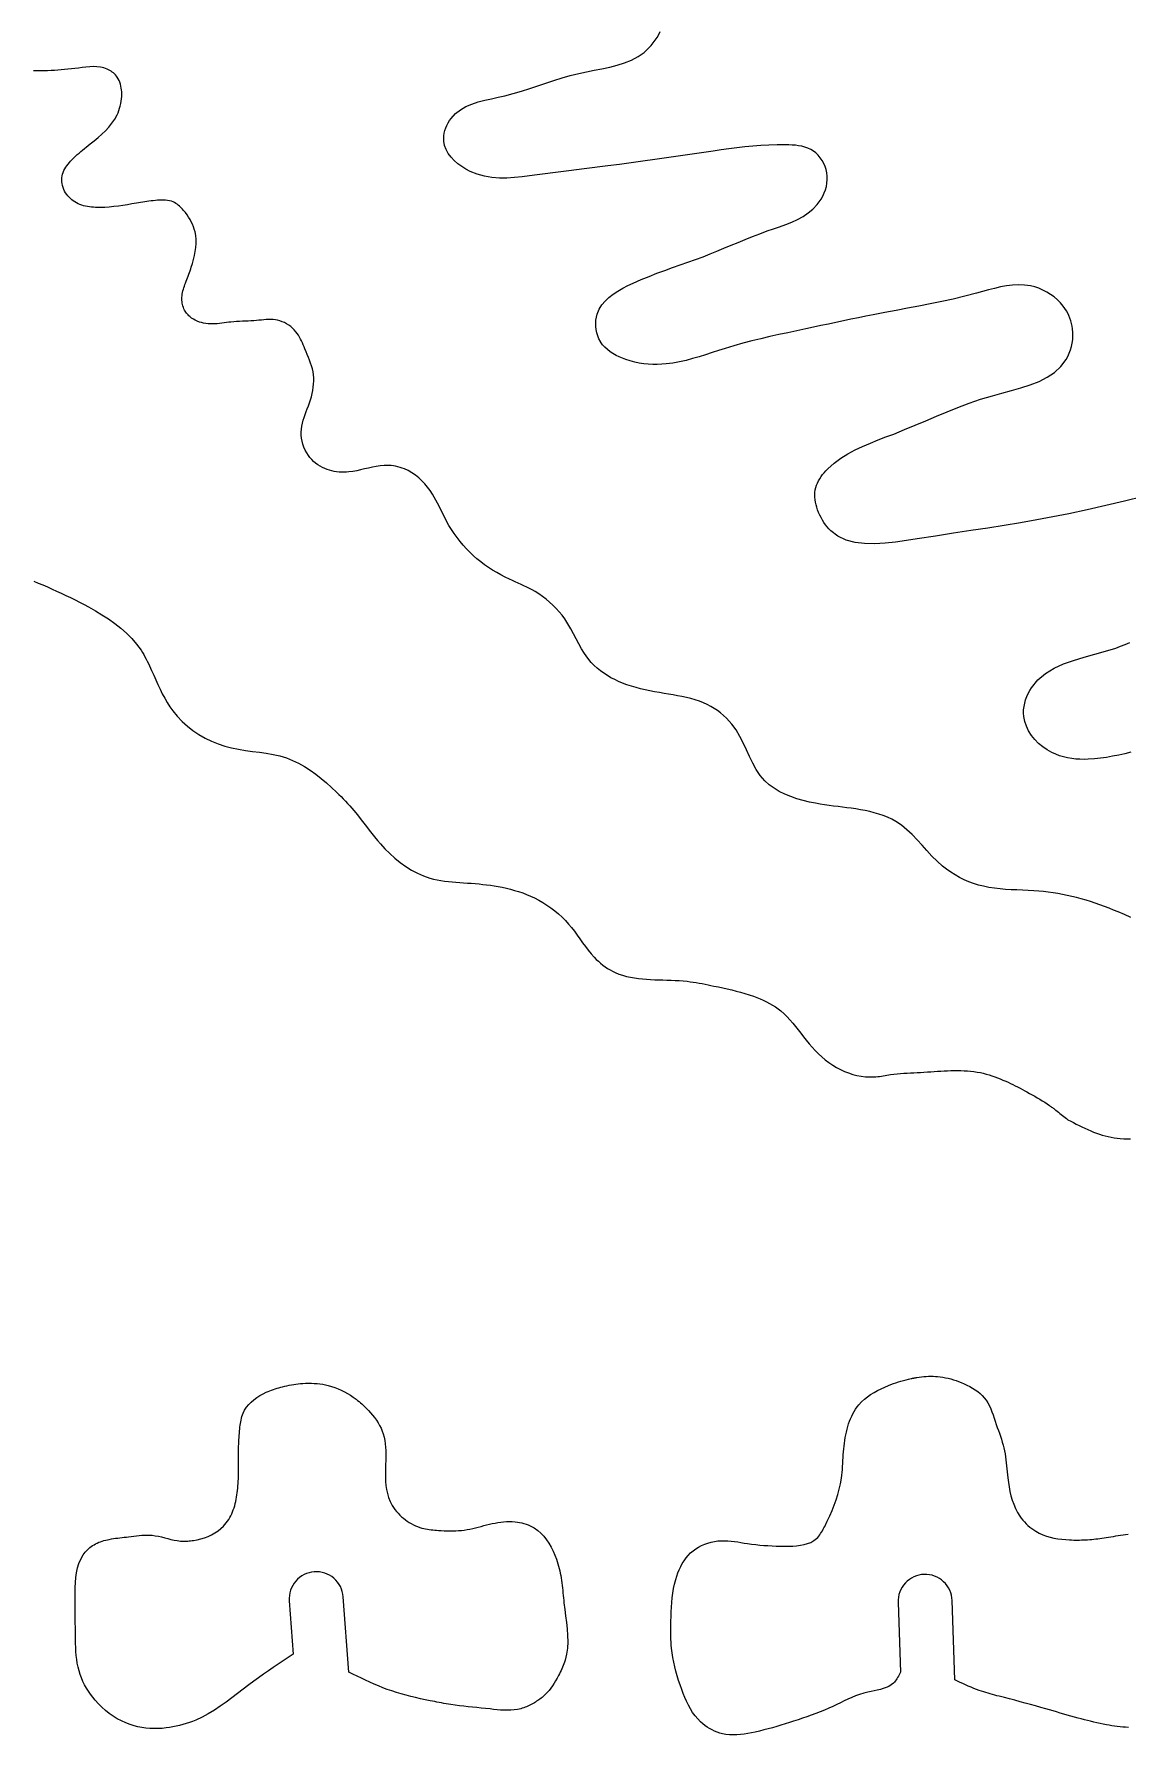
# Model space of a CAD drawing. Extents: x 0 to 470, y 0 to 279.
# Drawn here: x 348.6 to 409.3, y 1.6 to 95.9 of the extents above; entities that cross this region are included whole.
import ezdxf

# ---------------------------------------------------------------- set-up
doc = ezdxf.new("R2010")
doc.units = 0
doc.layers.add('CK_LEVEL_1', color=1, linetype='CONTINUOUS')

msp = doc.modelspace()

# ---------------------------------------------------------------- linework, layer by layer
at = {"layer": 'CK_LEVEL_1'}
for points in [[(410.115, 70.25), (409.068, 69.991), (408.03, 69.742), (406.999, 69.507), (405.972, 69.288), (405.088, 69.113), (404.201, 68.95), (403.306, 68.795), (402.4, 68.646), (401.479, 68.501), (400.538, 68.356), (399.574, 68.208), (398.582, 68.056), (397.559, 67.896), (396.968, 67.804), (396.374, 67.72), (395.785, 67.656), (395.207, 67.624), (394.65, 67.635), (394.121, 67.702), (393.627, 67.835), (393.177, 68.047), (392.779, 68.349), (392.675, 68.453), (392.576, 68.566), (392.483, 68.686), (392.395, 68.812), (392.313, 68.944), (392.238, 69.081), (392.168, 69.223), (392.105, 69.369), (392.049, 69.518), (392.006, 69.653), (391.968, 69.79), (391.938, 69.928), (391.915, 70.066), (391.901, 70.204), (391.896, 70.341), (391.901, 70.477), (391.917, 70.611), (391.945, 70.742), (391.984, 70.87), (392.035, 70.995), (392.096, 71.117), (392.165, 71.235), (392.243, 71.35), (392.327, 71.462), (392.417, 71.57), (392.511, 71.674), (392.609, 71.775), (392.957, 72.089), (393.328, 72.366), (393.719, 72.612), (394.126, 72.831), (394.545, 73.029), (394.973, 73.211), (395.405, 73.383), (395.838, 73.549), (396.269, 73.714), (396.87, 73.955), (397.462, 74.202), (398.049, 74.453), (398.638, 74.703), (399.23, 74.95), (399.832, 75.19), (400.448, 75.421), (401.081, 75.638), (401.737, 75.839), (402.263, 75.983), (402.795, 76.125), (403.323, 76.274), (403.837, 76.44), (404.325, 76.631), (404.78, 76.858), (405.189, 77.13), (405.543, 77.456), (405.832, 77.845), (405.923, 78.012), (406.002, 78.188), (406.069, 78.372), (406.124, 78.562), (406.166, 78.756), (406.194, 78.953), (406.208, 79.151), (406.207, 79.349), (406.191, 79.546), (406.168, 79.697), (406.135, 79.846), (406.093, 79.992), (406.043, 80.136), (405.984, 80.276), (405.917, 80.412), (405.842, 80.545), (405.76, 80.673), (405.67, 80.797), (405.515, 80.982), (405.343, 81.154), (405.158, 81.313), (404.961, 81.456), (404.754, 81.585), (404.538, 81.696), (404.316, 81.791), (404.089, 81.867), (403.859, 81.925), (403.529, 81.973), (403.197, 81.987), (402.864, 81.97), (402.529, 81.929), (402.194, 81.867), (401.858, 81.79), (401.522, 81.703), (401.186, 81.61), (400.851, 81.517), (400.209, 81.35), (399.57, 81.197), (398.933, 81.057), (398.298, 80.927), (397.665, 80.803), (397.032, 80.684), (396.4, 80.566), (395.768, 80.448), (395.136, 80.327), (394.722, 80.245), (394.308, 80.161), (393.893, 80.075), (393.478, 79.988), (393.064, 79.899), (392.648, 79.81), (392.233, 79.721), (391.818, 79.632), (391.403, 79.543), (390.901, 79.437), (390.4, 79.331), (389.899, 79.223), (389.399, 79.112), (388.9, 78.996), (388.402, 78.875), (387.905, 78.746), (387.41, 78.609), (386.916, 78.461), (386.557, 78.347), (386.197, 78.229), (385.838, 78.112), (385.479, 77.999), (385.118, 77.892), (384.756, 77.795), (384.392, 77.711), (384.026, 77.644), (383.658, 77.597), (383.408, 77.577), (383.158, 77.569), (382.907, 77.571), (382.656, 77.586), (382.405, 77.612), (382.154, 77.65), (381.904, 77.701), (381.655, 77.766), (381.408, 77.844), (381.224, 77.912), (381.044, 77.988), (380.868, 78.074), (380.698, 78.169), (380.537, 78.275), (380.387, 78.392), (380.248, 78.521), (380.124, 78.662), (380.015, 78.817), (380.015, 78.817), (380.014, 78.819), (380.012, 78.822), (380.01, 78.825), (380.009, 78.827), (380.007, 78.83), (380.006, 78.833), (380.004, 78.835), (380.002, 78.838), (380.001, 78.841), (379.92, 78.994), (379.854, 79.156), (379.803, 79.325), (379.767, 79.499), (379.747, 79.675), (379.741, 79.852), (379.752, 80.027), (379.777, 80.198), (379.819, 80.363), (379.926, 80.627), (380.075, 80.867), (380.259, 81.087), (380.474, 81.288), (380.714, 81.471), (380.973, 81.64), (381.246, 81.795), (381.528, 81.939), (381.813, 82.074), (382.26, 82.272), (382.702, 82.454), (383.139, 82.624), (383.572, 82.785), (384.001, 82.938), (384.428, 83.089), (384.851, 83.238), (385.273, 83.39), (385.693, 83.546), (386.08, 83.698), (386.467, 83.854), (386.855, 84.014), (387.245, 84.177), (387.638, 84.34), (388.034, 84.503), (388.434, 84.663), (388.84, 84.819), (389.252, 84.97), (389.594, 85.089), (389.937, 85.209), (390.276, 85.333), (390.609, 85.466), (390.93, 85.614), (391.237, 85.78), (391.524, 85.97), (391.789, 86.188), (392.027, 86.438), (392.141, 86.586), (392.245, 86.743), (392.337, 86.908), (392.417, 87.08), (392.483, 87.258), (392.533, 87.441), (392.567, 87.628), (392.583, 87.817), (392.58, 88.008), (392.557, 88.191), (392.517, 88.372), (392.46, 88.548), (392.387, 88.719), (392.298, 88.881), (392.196, 89.033), (392.08, 89.172), (391.953, 89.297), (391.814, 89.404), (391.665, 89.494), (391.508, 89.566), (391.342, 89.623), (391.171, 89.667), (390.994, 89.699), (390.813, 89.721), (390.63, 89.736), (390.445, 89.744), (390.261, 89.749), (389.799, 89.749), (389.344, 89.735), (388.894, 89.71), (388.449, 89.675), (388.007, 89.631), (387.568, 89.58), (387.131, 89.523), (386.694, 89.463), (386.257, 89.4), (385.612, 89.306), (384.966, 89.212), (384.317, 89.117), (383.666, 89.022), (383.015, 88.928), (382.363, 88.835), (381.712, 88.745), (381.061, 88.658), (380.412, 88.574), (379.978, 88.519), (379.544, 88.466), (379.11, 88.414), (378.677, 88.362), (378.242, 88.31), (377.806, 88.256), (377.369, 88.202), (376.931, 88.145), (376.49, 88.086), (376.072, 88.029), (375.654, 87.975), (375.235, 87.933), (374.817, 87.907), (374.4, 87.906), (373.987, 87.935), (373.577, 88.002), (373.171, 88.112), (372.772, 88.273), (372.537, 88.396), (372.309, 88.537), (372.094, 88.697), (371.895, 88.872), (371.717, 89.063), (371.565, 89.268), (371.445, 89.485), (371.36, 89.714), (371.315, 89.952), (371.31, 90.098), (371.319, 90.246), (371.342, 90.394), (371.379, 90.541), (371.428, 90.686), (371.487, 90.827), (371.557, 90.963), (371.636, 91.093), (371.723, 91.215), (371.962, 91.475), (372.238, 91.689), (372.543, 91.863), (372.873, 92.005), (373.222, 92.121), (373.584, 92.218), (373.954, 92.304), (374.326, 92.385), (374.694, 92.468), (375.171, 92.591), (375.634, 92.726), (376.088, 92.87), (376.536, 93.02), (376.981, 93.17), (377.426, 93.318), (377.875, 93.459), (378.331, 93.59), (378.798, 93.707), (379.223, 93.798), (379.655, 93.881), (380.087, 93.965), (380.516, 94.057), (380.936, 94.162), (381.342, 94.289), (381.729, 94.445), (382.092, 94.637), (382.427, 94.871), (382.563, 94.989), (382.692, 95.115), (382.814, 95.25), (382.93, 95.393), (383.039, 95.544), (383.141, 95.702), (383.237, 95.866), (383.325, 96.037)], [(409.412, 46.911), (409.062, 47.067), (408.71, 47.218), (408.46, 47.322), (408.208, 47.423), (407.956, 47.52), (407.701, 47.614), (407.446, 47.704), (407.189, 47.789), (406.931, 47.87), (406.671, 47.945), (406.41, 48.015), (406.151, 48.079), (405.892, 48.136), (405.631, 48.188), (405.369, 48.235), (405.106, 48.276), (404.842, 48.312), (404.578, 48.343), (404.312, 48.369), (404.046, 48.389), (403.732, 48.408), (403.418, 48.422), (403.103, 48.435), (402.789, 48.449), (402.476, 48.468), (402.164, 48.493), (401.854, 48.528), (401.546, 48.575), (401.24, 48.638), (400.968, 48.709), (400.699, 48.794), (400.434, 48.892), (400.173, 49.005), (399.919, 49.13), (399.671, 49.269), (399.43, 49.42), (399.197, 49.584), (398.974, 49.761), (398.673, 50.03), (398.387, 50.317), (398.111, 50.614), (397.839, 50.916), (397.568, 51.214), (397.291, 51.502), (397.004, 51.773), (396.701, 52.021), (396.377, 52.239), (396.156, 52.36), (395.925, 52.468), (395.686, 52.562), (395.441, 52.645), (395.191, 52.717), (394.936, 52.78), (394.68, 52.834), (394.422, 52.882), (394.165, 52.925), (393.917, 52.961), (393.67, 52.995), (393.424, 53.027), (393.178, 53.058), (392.932, 53.09), (392.685, 53.123), (392.438, 53.158), (392.189, 53.197), (391.938, 53.241), (391.591, 53.312), (391.243, 53.395), (390.898, 53.493), (390.561, 53.608), (390.234, 53.741), (389.923, 53.894), (389.629, 54.07), (389.358, 54.268), (389.114, 54.493), (388.862, 54.79), (388.643, 55.118), (388.448, 55.469), (388.269, 55.835), (388.095, 56.209), (387.919, 56.584), (387.732, 56.951), (387.524, 57.304), (387.288, 57.636), (387.147, 57.802), (386.995, 57.96), (386.835, 58.108), (386.666, 58.248), (386.489, 58.378), (386.306, 58.499), (386.117, 58.61), (385.923, 58.711), (385.725, 58.802), (385.492, 58.894), (385.254, 58.974), (385.014, 59.044), (384.77, 59.104), (384.525, 59.158), (384.278, 59.205), (384.029, 59.249), (383.781, 59.291), (383.532, 59.332), (383.27, 59.376), (383.009, 59.422), (382.749, 59.472), (382.491, 59.527), (382.234, 59.587), (381.978, 59.654), (381.725, 59.728), (381.473, 59.812), (381.223, 59.906), (381.009, 59.996), (380.797, 60.096), (380.589, 60.204), (380.387, 60.321), (380.191, 60.447), (380.003, 60.582), (379.824, 60.727), (379.655, 60.881), (379.497, 61.044), (379.3, 61.284), (379.122, 61.539), (378.958, 61.805), (378.804, 62.08), (378.655, 62.36), (378.507, 62.641), (378.355, 62.921), (378.196, 63.196), (378.023, 63.463), (377.875, 63.666), (377.717, 63.861), (377.549, 64.049), (377.372, 64.228), (377.187, 64.398), (376.994, 64.559), (376.794, 64.71), (376.588, 64.851), (376.375, 64.982), (376.224, 65.067), (376.07, 65.148), (375.914, 65.225), (375.758, 65.299), (375.6, 65.372), (375.441, 65.443), (375.282, 65.515), (375.124, 65.587), (374.966, 65.661), (374.726, 65.779), (374.489, 65.903), (374.255, 66.034), (374.026, 66.171), (373.801, 66.315), (373.581, 66.467), (373.366, 66.626), (373.158, 66.793), (372.957, 66.968), (372.76, 67.154), (372.571, 67.348), (372.39, 67.549), (372.216, 67.757), (372.051, 67.972), (371.893, 68.193), (371.744, 68.419), (371.603, 68.649), (371.471, 68.884), (371.384, 69.05), (371.3, 69.217), (371.218, 69.385), (371.136, 69.553), (371.053, 69.721), (370.968, 69.889), (370.88, 70.055), (370.788, 70.219), (370.689, 70.381), (370.557, 70.578), (370.415, 70.768), (370.262, 70.951), (370.098, 71.124), (369.925, 71.286), (369.741, 71.434), (369.548, 71.567), (369.345, 71.684), (369.133, 71.782), (369.014, 71.826), (368.893, 71.865), (368.77, 71.898), (368.645, 71.925), (368.519, 71.946), (368.392, 71.96), (368.265, 71.97), (368.138, 71.973), (368.011, 71.97), (367.791, 71.952), (367.573, 71.92), (367.355, 71.878), (367.139, 71.829), (366.923, 71.776), (366.707, 71.724), (366.489, 71.677), (366.271, 71.637), (366.05, 71.609), (365.916, 71.599), (365.781, 71.595), (365.646, 71.596), (365.51, 71.604), (365.376, 71.619), (365.242, 71.64), (365.11, 71.668), (364.979, 71.703), (364.851, 71.746), (364.715, 71.8), (364.582, 71.863), (364.453, 71.935), (364.33, 72.014), (364.211, 72.102), (364.099, 72.197), (363.994, 72.299), (363.896, 72.409), (363.806, 72.526), (363.713, 72.67), (363.632, 72.821), (363.563, 72.979), (363.507, 73.142), (363.463, 73.308), (363.432, 73.477), (363.414, 73.647), (363.409, 73.816), (363.418, 73.984), (363.44, 74.151), (363.474, 74.315), (363.517, 74.476), (363.568, 74.637), (363.625, 74.797), (363.685, 74.956), (363.747, 75.116), (363.808, 75.277), (363.867, 75.44), (363.923, 75.61), (363.973, 75.783), (364.017, 75.956), (364.053, 76.131), (364.08, 76.307), (364.099, 76.482), (364.107, 76.657), (364.104, 76.831), (364.089, 77.003), (364.064, 77.166), (364.028, 77.327), (363.984, 77.488), (363.932, 77.647), (363.875, 77.805), (363.813, 77.962), (363.749, 78.119), (363.682, 78.275), (363.616, 78.432), (363.569, 78.543), (363.522, 78.654), (363.474, 78.764), (363.424, 78.873), (363.371, 78.979), (363.315, 79.084), (363.254, 79.186), (363.188, 79.285), (363.116, 79.38), (363.028, 79.481), (362.931, 79.577), (362.827, 79.666), (362.717, 79.748), (362.602, 79.822), (362.482, 79.887), (362.358, 79.942), (362.231, 79.988), (362.102, 80.022), (361.976, 80.045), (361.848, 80.057), (361.72, 80.062), (361.59, 80.061), (361.461, 80.054), (361.33, 80.044), (361.2, 80.032), (361.069, 80.019), (360.939, 80.007), (360.779, 79.995), (360.62, 79.986), (360.462, 79.979), (360.303, 79.972), (360.145, 79.966), (359.988, 79.959), (359.83, 79.95), (359.673, 79.938), (359.516, 79.923), (359.389, 79.908), (359.262, 79.891), (359.135, 79.873), (359.008, 79.856), (358.88, 79.84), (358.752, 79.827), (358.624, 79.818), (358.495, 79.814), (358.366, 79.815), (358.244, 79.823), (358.121, 79.838), (358, 79.859), (357.88, 79.887), (357.762, 79.923), (357.648, 79.966), (357.537, 80.018), (357.431, 80.077), (357.329, 80.145), (357.277, 80.185), (357.227, 80.228), (357.178, 80.272), (357.132, 80.32), (357.089, 80.369), (357.048, 80.421), (357.01, 80.474), (356.975, 80.53), (356.943, 80.587), (356.908, 80.659), (356.878, 80.734), (356.853, 80.811), (356.832, 80.889), (356.817, 80.969), (356.805, 81.049), (356.798, 81.13), (356.796, 81.211), (356.798, 81.292), (356.805, 81.383), (356.816, 81.473), (356.833, 81.563), (356.852, 81.651), (356.875, 81.74), (356.901, 81.827), (356.929, 81.914), (356.959, 82), (356.989, 82.086), (357.025, 82.184), (357.062, 82.28), (357.099, 82.377), (357.136, 82.474), (357.172, 82.57), (357.209, 82.667), (357.245, 82.765), (357.28, 82.863), (357.314, 82.962), (357.382, 83.175), (357.443, 83.391), (357.495, 83.611), (357.536, 83.832), (357.565, 84.054), (357.579, 84.275), (357.578, 84.495), (357.559, 84.712), (357.52, 84.926), (357.482, 85.068), (357.435, 85.208), (357.379, 85.346), (357.315, 85.481), (357.243, 85.613), (357.163, 85.742), (357.077, 85.868), (356.985, 85.99), (356.888, 86.109), (356.832, 86.173), (356.774, 86.235), (356.714, 86.295), (356.653, 86.352), (356.59, 86.406), (356.524, 86.456), (356.457, 86.502), (356.387, 86.542), (356.315, 86.578), (356.214, 86.616), (356.11, 86.644), (356.002, 86.664), (355.892, 86.676), (355.78, 86.682), (355.667, 86.682), (355.553, 86.677), (355.439, 86.67), (355.325, 86.66), (355.205, 86.647), (355.086, 86.633), (354.967, 86.618), (354.85, 86.602), (354.734, 86.585), (354.618, 86.568), (354.502, 86.549), (354.386, 86.53), (354.271, 86.511), (354.022, 86.469), (353.773, 86.427), (353.522, 86.387), (353.271, 86.351), (353.019, 86.32), (352.765, 86.296), (352.511, 86.279), (352.256, 86.273), (352, 86.278), (351.889, 86.285), (351.778, 86.294), (351.667, 86.306), (351.558, 86.323), (351.449, 86.343), (351.342, 86.369), (351.237, 86.4), (351.134, 86.437), (351.033, 86.48), (350.943, 86.525), (350.854, 86.577), (350.77, 86.634), (350.688, 86.696), (350.611, 86.764), (350.537, 86.836), (350.469, 86.914), (350.405, 86.996), (350.347, 87.083), (350.292, 87.179), (350.244, 87.279), (350.204, 87.382), (350.171, 87.487), (350.147, 87.594), (350.132, 87.702), (350.126, 87.81), (350.13, 87.917), (350.145, 88.022), (350.169, 88.123), (350.204, 88.221), (350.246, 88.317), (350.297, 88.411), (350.353, 88.502), (350.415, 88.59), (350.482, 88.676), (350.551, 88.759), (350.623, 88.84), (350.713, 88.936), (350.805, 89.029), (350.898, 89.119), (350.993, 89.206), (351.09, 89.292), (351.187, 89.375), (351.286, 89.458), (351.387, 89.54), (351.488, 89.622), (351.705, 89.795), (351.924, 89.971), (352.141, 90.151), (352.351, 90.337), (352.553, 90.529), (352.742, 90.731), (352.915, 90.942), (353.069, 91.166), (353.199, 91.402), (353.253, 91.522), (353.301, 91.644), (353.342, 91.77), (353.378, 91.898), (353.406, 92.029), (353.429, 92.161), (353.445, 92.295), (353.454, 92.43), (353.457, 92.567), (353.454, 92.677), (353.447, 92.788), (353.434, 92.897), (353.414, 93.005), (353.389, 93.111), (353.356, 93.214), (353.316, 93.314), (353.268, 93.409), (353.211, 93.499), (353.163, 93.562), (353.111, 93.621), (353.055, 93.678), (352.995, 93.731), (352.931, 93.78), (352.866, 93.826), (352.797, 93.868), (352.727, 93.906), (352.655, 93.94), (352.469, 94.007), (352.278, 94.051), (352.082, 94.074), (351.882, 94.08), (351.68, 94.073), (351.475, 94.056), (351.27, 94.032), (351.065, 94.004), (350.861, 93.977), (350.668, 93.953), (350.477, 93.933), (350.287, 93.915), (350.098, 93.899), (349.91, 93.886), (349.722, 93.874), (349.535, 93.865), (349.347, 93.857), (349.159, 93.85), (349.062, 93.847), (348.964, 93.845), (348.866, 93.843), (348.769, 93.842), (348.671, 93.842), (348.572, 93.843)], [(348.574, 65.56), (348.828, 65.452), (349.081, 65.344), (349.334, 65.234), (349.591, 65.12), (349.848, 65.005), (350.104, 64.888), (350.359, 64.769), (350.612, 64.647), (350.866, 64.523), (351.118, 64.395), (351.37, 64.263), (351.621, 64.128), (351.993, 63.918), (352.36, 63.696), (352.719, 63.463), (353.068, 63.215), (353.402, 62.952), (353.718, 62.673), (354.014, 62.376), (354.284, 62.059), (354.527, 61.722), (354.602, 61.604), (354.674, 61.483), (354.743, 61.361), (354.809, 61.237), (354.874, 61.111), (354.936, 60.984), (354.997, 60.857), (355.056, 60.728), (355.115, 60.599), (355.231, 60.34), (355.346, 60.082), (355.463, 59.824), (355.583, 59.569), (355.708, 59.317), (355.839, 59.069), (355.979, 58.826), (356.13, 58.59), (356.292, 58.362), (356.537, 58.062), (356.806, 57.78), (357.097, 57.516), (357.407, 57.273), (357.734, 57.052), (358.076, 56.853), (358.431, 56.678), (358.796, 56.529), (359.169, 56.406), (359.549, 56.309), (359.933, 56.234), (360.319, 56.174), (360.706, 56.121), (361.092, 56.071), (361.475, 56.015), (361.854, 55.948), (362.227, 55.864), (362.591, 55.755), (362.934, 55.621), (363.268, 55.462), (363.593, 55.28), (363.91, 55.077), (364.218, 54.857), (364.518, 54.622), (364.809, 54.375), (365.093, 54.119), (365.368, 53.857), (365.494, 53.734), (365.619, 53.609), (365.741, 53.484), (365.862, 53.358), (365.981, 53.23), (366.098, 53.102), (366.213, 52.972), (366.326, 52.841), (366.438, 52.708), (366.59, 52.521), (366.739, 52.332), (366.887, 52.14), (367.034, 51.948), (367.182, 51.756), (367.331, 51.564), (367.483, 51.374), (367.639, 51.185), (367.8, 50.999), (368.056, 50.72), (368.326, 50.453), (368.608, 50.198), (368.903, 49.958), (369.21, 49.738), (369.528, 49.538), (369.856, 49.363), (370.195, 49.213), (370.544, 49.094), (370.745, 49.04), (370.949, 48.995), (371.155, 48.958), (371.363, 48.928), (371.572, 48.903), (371.782, 48.883), (371.993, 48.865), (372.205, 48.85), (372.416, 48.836), (372.63, 48.821), (372.844, 48.805), (373.057, 48.788), (373.27, 48.769), (373.482, 48.747), (373.694, 48.723), (373.906, 48.696), (374.116, 48.665), (374.327, 48.629), (374.558, 48.585), (374.787, 48.534), (375.016, 48.478), (375.243, 48.414), (375.468, 48.344), (375.691, 48.267), (375.912, 48.183), (376.129, 48.09), (376.344, 47.991), (376.581, 47.868), (376.813, 47.736), (377.04, 47.594), (377.26, 47.442), (377.473, 47.281), (377.678, 47.111), (377.875, 46.932), (378.063, 46.744), (378.241, 46.548), (378.406, 46.348), (378.563, 46.143), (378.716, 45.933), (378.866, 45.722), (379.015, 45.51), (379.168, 45.301), (379.325, 45.095), (379.489, 44.894), (379.663, 44.702), (379.776, 44.589), (379.893, 44.479), (380.014, 44.374), (380.139, 44.274), (380.269, 44.179), (380.401, 44.09), (380.538, 44.007), (380.677, 43.931), (380.82, 43.861), (381.025, 43.776), (381.235, 43.704), (381.449, 43.644), (381.667, 43.595), (381.888, 43.555), (382.11, 43.524), (382.335, 43.5), (382.56, 43.481), (382.785, 43.468), (383.014, 43.458), (383.241, 43.45), (383.469, 43.444), (383.695, 43.437), (383.921, 43.43), (384.147, 43.421), (384.372, 43.409), (384.596, 43.392), (384.821, 43.37), (384.986, 43.35), (385.15, 43.327), (385.315, 43.301), (385.479, 43.272), (385.644, 43.242), (385.808, 43.21), (385.972, 43.177), (386.135, 43.143), (386.299, 43.108), (386.546, 43.057), (386.793, 43.004), (387.04, 42.949), (387.285, 42.893), (387.53, 42.832), (387.774, 42.768), (388.017, 42.698), (388.258, 42.622), (388.498, 42.54), (388.679, 42.472), (388.858, 42.399), (389.035, 42.322), (389.209, 42.239), (389.38, 42.149), (389.546, 42.054), (389.707, 41.952), (389.863, 41.843), (390.012, 41.727), (390.188, 41.572), (390.356, 41.407), (390.515, 41.233), (390.669, 41.053), (390.819, 40.867), (390.966, 40.678), (391.112, 40.487), (391.259, 40.297), (391.408, 40.108), (391.571, 39.911), (391.739, 39.718), (391.913, 39.531), (392.093, 39.352), (392.279, 39.179), (392.473, 39.016), (392.674, 38.862), (392.884, 38.719), (393.102, 38.588), (393.315, 38.476), (393.535, 38.375), (393.761, 38.288), (393.992, 38.213), (394.226, 38.153), (394.463, 38.108), (394.702, 38.079), (394.941, 38.067), (395.179, 38.071), (395.282, 38.079), (395.384, 38.089), (395.486, 38.102), (395.588, 38.116), (395.69, 38.132), (395.792, 38.148), (395.893, 38.165), (395.995, 38.181), (396.097, 38.196), (396.281, 38.22), (396.465, 38.239), (396.649, 38.255), (396.834, 38.269), (397.019, 38.28), (397.204, 38.29), (397.39, 38.299), (397.575, 38.309), (397.76, 38.319), (397.946, 38.331), (398.133, 38.343), (398.319, 38.356), (398.506, 38.369), (398.692, 38.382), (398.879, 38.394), (399.065, 38.405), (399.253, 38.414), (399.44, 38.42), (399.622, 38.424), (399.805, 38.425), (399.988, 38.422), (400.171, 38.415), (400.353, 38.404), (400.534, 38.388), (400.715, 38.367), (400.895, 38.34), (401.074, 38.307), (401.235, 38.272), (401.394, 38.231), (401.553, 38.185), (401.71, 38.136), (401.866, 38.082), (402.021, 38.024), (402.175, 37.963), (402.328, 37.899), (402.479, 37.833), (402.613, 37.772), (402.746, 37.709), (402.878, 37.645), (403.01, 37.58), (403.141, 37.513), (403.271, 37.445), (403.401, 37.376), (403.53, 37.307), (403.659, 37.237), (403.802, 37.159), (403.944, 37.08), (404.085, 37), (404.226, 36.919), (404.365, 36.836), (404.504, 36.751), (404.641, 36.664), (404.776, 36.574), (404.909, 36.482), (404.948, 36.454), (404.987, 36.426), (405.026, 36.398), (405.064, 36.369), (405.103, 36.341), (405.141, 36.312), (405.179, 36.283), (405.218, 36.254), (405.256, 36.224), (405.331, 36.167), (405.405, 36.109), (405.48, 36.05), (405.554, 35.992), (405.629, 35.933), (405.703, 35.874), (405.777, 35.815), (405.851, 35.756), (405.925, 35.697), (406.081, 35.616), (406.237, 35.535), (406.394, 35.455), (406.551, 35.376), (406.709, 35.299), (406.868, 35.224), (407.028, 35.152), (407.19, 35.082), (407.354, 35.016), (407.513, 34.956), (407.674, 34.9), (407.836, 34.849), (407.999, 34.802), (408.164, 34.761), (408.329, 34.725), (408.496, 34.695), (408.663, 34.671), (408.83, 34.654), (409.021, 34.644), (409.213, 34.641), (409.404, 34.645)], [(409.408, 56.072), (409.076, 55.99), (408.743, 55.913), (408.408, 55.844), (408.073, 55.785), (407.736, 55.736), (407.397, 55.701), (407.057, 55.681), (406.827, 55.676), (406.598, 55.681), (406.368, 55.695), (406.14, 55.721), (405.913, 55.759), (405.689, 55.81), (405.468, 55.875), (405.25, 55.956), (405.036, 56.054), (404.78, 56.199), (404.535, 56.368), (404.305, 56.561), (404.095, 56.774), (403.909, 57.004), (403.75, 57.251), (403.623, 57.51), (403.531, 57.78), (403.479, 58.059), (403.468, 58.242), (403.474, 58.427), (403.497, 58.612), (403.534, 58.795), (403.585, 58.975), (403.648, 59.152), (403.724, 59.323), (403.809, 59.487), (403.905, 59.644), (404.257, 60.079), (404.68, 60.435), (405.16, 60.726), (405.686, 60.965), (406.246, 61.166), (406.828, 61.341), (407.419, 61.504), (408.007, 61.669), (408.58, 61.849), (408.847, 61.945), (409.109, 62.046), (409.366, 62.153)]]:
    msp.add_lwpolyline(points, dxfattribs=at)
msp.add_lwpolyline([(362.96, 6.073), (362.686, 5.888), (362.411, 5.703), (362.137, 5.517), (361.863, 5.329), (361.59, 5.14), (361.318, 4.95), (361.046, 4.757), (360.776, 4.561), (360.508, 4.363), (360.192, 4.124), (359.877, 3.884), (359.561, 3.646), (359.243, 3.411), (358.921, 3.185), (358.593, 2.969), (358.258, 2.766), (357.914, 2.581), (357.561, 2.415), (357.387, 2.343), (357.21, 2.276), (357.031, 2.215), (356.849, 2.16), (356.666, 2.11), (356.481, 2.067), (356.295, 2.03), (356.106, 1.999), (355.917, 1.974), (355.693, 1.954), (355.469, 1.943), (355.244, 1.942), (355.02, 1.951), (354.797, 1.97), (354.575, 2.001), (354.355, 2.043), (354.139, 2.096), (353.926, 2.162), (353.68, 2.255), (353.44, 2.364), (353.207, 2.489), (352.981, 2.628), (352.764, 2.781), (352.555, 2.947), (352.356, 3.125), (352.166, 3.313), (351.987, 3.511), (351.854, 3.674), (351.728, 3.841), (351.611, 4.014), (351.501, 4.191), (351.4, 4.373), (351.308, 4.558), (351.225, 4.748), (351.153, 4.941), (351.091, 5.137), (351.037, 5.348), (350.994, 5.562), (350.961, 5.778), (350.936, 5.996), (350.918, 6.215), (350.905, 6.435), (350.897, 6.655), (350.892, 6.875), (350.889, 7.094), (350.887, 7.327), (350.884, 7.559), (350.882, 7.791), (350.881, 8.023), (350.879, 8.255), (350.878, 8.489), (350.877, 8.724), (350.876, 8.961), (350.875, 9.2), (350.874, 9.478), (350.877, 9.757), (350.888, 10.036), (350.909, 10.312), (350.946, 10.583), (351.002, 10.846), (351.08, 11.1), (351.184, 11.342), (351.318, 11.569), (351.372, 11.643), (351.429, 11.715), (351.49, 11.784), (351.555, 11.851), (351.622, 11.914), (351.693, 11.975), (351.766, 12.032), (351.842, 12.085), (351.92, 12.135), (352.007, 12.183), (352.096, 12.228), (352.188, 12.268), (352.281, 12.303), (352.375, 12.336), (352.471, 12.364), (352.568, 12.39), (352.665, 12.413), (352.763, 12.433), (352.882, 12.455), (353.001, 12.474), (353.12, 12.491), (353.239, 12.506), (353.359, 12.52), (353.479, 12.533), (353.598, 12.546), (353.719, 12.559), (353.839, 12.573), (353.984, 12.59), (354.129, 12.609), (354.274, 12.626), (354.419, 12.643), (354.564, 12.656), (354.709, 12.665), (354.853, 12.669), (354.997, 12.667), (355.14, 12.658), (355.315, 12.636), (355.49, 12.603), (355.664, 12.564), (355.838, 12.52), (356.011, 12.475), (356.185, 12.432), (356.359, 12.393), (356.534, 12.362), (356.71, 12.34), (356.79, 12.334), (356.871, 12.331), (356.953, 12.331), (357.034, 12.333), (357.115, 12.337), (357.197, 12.343), (357.279, 12.352), (357.36, 12.362), (357.442, 12.374), (357.648, 12.413), (357.852, 12.463), (358.054, 12.525), (358.25, 12.599), (358.441, 12.686), (358.623, 12.786), (358.796, 12.899), (358.957, 13.026), (359.105, 13.167), (359.183, 13.253), (359.256, 13.343), (359.324, 13.438), (359.388, 13.535), (359.448, 13.636), (359.503, 13.74), (359.554, 13.845), (359.601, 13.953), (359.643, 14.062), (359.683, 14.178), (359.72, 14.295), (359.752, 14.414), (359.78, 14.533), (359.806, 14.652), (359.828, 14.773), (359.847, 14.894), (359.864, 15.015), (359.878, 15.136), (359.891, 15.265), (359.902, 15.395), (359.911, 15.524), (359.919, 15.653), (359.924, 15.783), (359.928, 15.913), (359.931, 16.042), (359.933, 16.172), (359.934, 16.302), (359.934, 16.432), (359.934, 16.562), (359.933, 16.692), (359.932, 16.822), (359.931, 16.952), (359.931, 17.082), (359.931, 17.212), (359.933, 17.341), (359.935, 17.471), (359.939, 17.591), (359.944, 17.711), (359.949, 17.831), (359.956, 17.951), (359.964, 18.071), (359.973, 18.192), (359.983, 18.312), (359.994, 18.434), (360.005, 18.555), (360.015, 18.654), (360.026, 18.754), (360.039, 18.853), (360.054, 18.952), (360.072, 19.049), (360.094, 19.146), (360.119, 19.24), (360.149, 19.333), (360.184, 19.424), (360.27, 19.593), (360.375, 19.753), (360.498, 19.903), (360.636, 20.043), (360.787, 20.173), (360.949, 20.292), (361.118, 20.401), (361.293, 20.5), (361.472, 20.588), (361.57, 20.632), (361.669, 20.673), (361.768, 20.711), (361.868, 20.746), (361.968, 20.779), (362.068, 20.81), (362.169, 20.84), (362.271, 20.867), (362.374, 20.893), (362.496, 20.922), (362.619, 20.949), (362.743, 20.974), (362.867, 20.997), (362.993, 21.018), (363.119, 21.036), (363.245, 21.052), (363.371, 21.065), (363.498, 21.076), (363.657, 21.085), (363.815, 21.089), (363.973, 21.088), (364.131, 21.082), (364.288, 21.071), (364.445, 21.054), (364.6, 21.031), (364.754, 21.001), (364.907, 20.966), (365.092, 20.913), (365.275, 20.851), (365.455, 20.78), (365.632, 20.7), (365.805, 20.613), (365.974, 20.519), (366.139, 20.417), (366.3, 20.31), (366.456, 20.197), (366.537, 20.134), (366.616, 20.071), (366.694, 20.006), (366.771, 19.939), (366.847, 19.871), (366.921, 19.802), (366.994, 19.731), (367.067, 19.658), (367.137, 19.583), (367.254, 19.454), (367.367, 19.321), (367.475, 19.183), (367.577, 19.041), (367.672, 18.895), (367.759, 18.745), (367.837, 18.592), (367.905, 18.436), (367.962, 18.276), (368.011, 18.099), (368.047, 17.918), (368.073, 17.735), (368.089, 17.549), (368.098, 17.361), (368.101, 17.171), (368.099, 16.98), (368.094, 16.788), (368.088, 16.594), (368.081, 16.356), (368.077, 16.119), (368.078, 15.882), (368.088, 15.648), (368.107, 15.416), (368.139, 15.188), (368.186, 14.966), (368.251, 14.749), (368.335, 14.539), (368.394, 14.421), (368.459, 14.305), (368.532, 14.193), (368.611, 14.084), (368.695, 13.979), (368.785, 13.877), (368.88, 13.78), (368.979, 13.687), (369.082, 13.598), (369.185, 13.517), (369.292, 13.441), (369.401, 13.369), (369.513, 13.303), (369.628, 13.242), (369.745, 13.187), (369.864, 13.137), (369.985, 13.093), (370.108, 13.056), (370.207, 13.031), (370.306, 13.01), (370.406, 12.991), (370.507, 12.976), (370.608, 12.963), (370.71, 12.952), (370.812, 12.943), (370.915, 12.935), (371.017, 12.928), (371.178, 12.919), (371.339, 12.911), (371.5, 12.905), (371.66, 12.902), (371.82, 12.903), (371.98, 12.907), (372.139, 12.916), (372.297, 12.929), (372.455, 12.949), (372.611, 12.973), (372.766, 13.003), (372.92, 13.036), (373.074, 13.073), (373.228, 13.112), (373.383, 13.152), (373.537, 13.192), (373.692, 13.232), (373.847, 13.269), (374.003, 13.305), (374.16, 13.337), (374.318, 13.365), (374.476, 13.388), (374.635, 13.406), (374.794, 13.417), (374.954, 13.422), (375.113, 13.419), (375.273, 13.407), (375.396, 13.392), (375.52, 13.371), (375.642, 13.344), (375.763, 13.312), (375.882, 13.274), (375.999, 13.23), (376.113, 13.18), (376.224, 13.124), (376.33, 13.063), (376.523, 12.928), (376.7, 12.773), (376.863, 12.601), (377.011, 12.414), (377.147, 12.214), (377.269, 12.004), (377.379, 11.786), (377.476, 11.562), (377.562, 11.335), (377.606, 11.206), (377.647, 11.075), (377.684, 10.945), (377.719, 10.815), (377.75, 10.684), (377.778, 10.553), (377.803, 10.421), (377.826, 10.29), (377.847, 10.158), (377.866, 10.02), (377.882, 9.882), (377.898, 9.743), (377.912, 9.604), (377.926, 9.465), (377.939, 9.325), (377.952, 9.185), (377.966, 9.045), (377.981, 8.904), (378.025, 8.546), (378.073, 8.187), (378.119, 7.827), (378.157, 7.467), (378.183, 7.11), (378.191, 6.756), (378.174, 6.406), (378.129, 6.062), (378.047, 5.725), (378.016, 5.628), (377.982, 5.532), (377.945, 5.437), (377.905, 5.342), (377.863, 5.248), (377.819, 5.154), (377.773, 5.061), (377.725, 4.968), (377.677, 4.876), (377.599, 4.733), (377.517, 4.592), (377.433, 4.454), (377.344, 4.319), (377.251, 4.188), (377.153, 4.061), (377.05, 3.94), (376.94, 3.825), (376.824, 3.716), (376.767, 3.669), (376.71, 3.622), (376.65, 3.578), (376.59, 3.534), (376.528, 3.493), (376.466, 3.452), (376.402, 3.412), (376.338, 3.374), (376.273, 3.337), (376.2, 3.297), (376.127, 3.258), (376.053, 3.221), (375.978, 3.185), (375.902, 3.152), (375.826, 3.121), (375.749, 3.092), (375.672, 3.066), (375.594, 3.043), (375.411, 3.001), (375.225, 2.974), (375.037, 2.959), (374.847, 2.955), (374.655, 2.96), (374.463, 2.971), (374.27, 2.987), (374.077, 3.007), (373.885, 3.027), (373.639, 3.053), (373.395, 3.078), (373.152, 3.103), (372.91, 3.128), (372.669, 3.154), (372.428, 3.181), (372.188, 3.211), (371.949, 3.242), (371.709, 3.277), (371.581, 3.297), (371.452, 3.318), (371.324, 3.34), (371.196, 3.362), (371.067, 3.386), (370.939, 3.41), (370.811, 3.434), (370.683, 3.46), (370.555, 3.485), (370.287, 3.541), (370.019, 3.599), (369.752, 3.66), (369.486, 3.725), (369.222, 3.793), (368.959, 3.866), (368.697, 3.944), (368.438, 4.027), (368.181, 4.117), (367.938, 4.208), (367.697, 4.304), (367.457, 4.405), (367.219, 4.51), (366.983, 4.618), (366.747, 4.728), (366.512, 4.841), (366.277, 4.955), (366.043, 5.069), (365.74, 9.246, 0.414214), (364.135, 10.634, 0.414214), (362.746, 9.029), (362.96, 6.073)], format="xyb", close=True, dxfattribs=at)
msp.add_lwpolyline([(409.281, 2.004), (409.125, 2.012), (408.972, 2.023), (408.819, 2.038), (408.668, 2.056), (408.517, 2.077), (408.367, 2.101), (408.217, 2.127), (408.068, 2.154), (407.892, 2.188), (407.716, 2.225), (407.54, 2.263), (407.365, 2.302), (407.189, 2.344), (407.014, 2.386), (406.839, 2.43), (406.664, 2.476), (406.49, 2.522), (406.291, 2.577), (406.092, 2.633), (405.893, 2.69), (405.695, 2.747), (405.497, 2.805), (405.299, 2.864), (405.101, 2.922), (404.903, 2.98), (404.705, 3.037), (404.419, 3.118), (404.133, 3.198), (403.846, 3.277), (403.558, 3.355), (403.271, 3.432), (402.983, 3.508), (402.695, 3.583), (402.406, 3.658), (402.118, 3.733), (401.994, 3.765), (401.87, 3.797), (401.747, 3.83), (401.623, 3.864), (401.5, 3.898), (401.378, 3.934), (401.256, 3.971), (401.135, 4.011), (401.014, 4.052), (400.86, 4.108), (400.706, 4.168), (400.554, 4.231), (400.403, 4.297), (400.252, 4.364), (400.102, 4.433), (399.953, 4.504), (399.803, 4.575), (399.654, 4.647), (399.508, 9.038, 0.414214), (397.958, 10.488, 0.414214), (396.508, 8.938), (396.636, 5.073), (396.636, 5.073), (396.6, 4.998), (396.562, 4.923), (396.524, 4.849), (396.485, 4.776), (396.444, 4.706), (396.401, 4.639), (396.355, 4.575), (396.305, 4.515), (396.253, 4.459), (396.132, 4.36), (395.996, 4.278), (395.849, 4.212), (395.691, 4.159), (395.526, 4.115), (395.355, 4.076), (395.182, 4.041), (395.009, 4.006), (394.837, 3.968), (394.604, 3.905), (394.378, 3.832), (394.157, 3.75), (393.942, 3.662), (393.731, 3.568), (393.522, 3.471), (393.314, 3.371), (393.106, 3.272), (392.897, 3.174), (392.662, 3.069), (392.424, 2.968), (392.184, 2.87), (391.942, 2.776), (391.699, 2.685), (391.454, 2.596), (391.208, 2.511), (390.962, 2.427), (390.716, 2.346), (390.482, 2.27), (390.247, 2.197), (390.013, 2.125), (389.777, 2.056), (389.541, 1.989), (389.303, 1.924), (389.063, 1.863), (388.822, 1.804), (388.578, 1.749), (388.378, 1.706), (388.176, 1.668), (387.973, 1.635), (387.77, 1.609), (387.568, 1.592), (387.366, 1.586), (387.165, 1.593), (386.965, 1.614), (386.768, 1.65), (386.62, 1.689), (386.474, 1.738), (386.331, 1.796), (386.191, 1.863), (386.055, 1.937), (385.923, 2.02), (385.796, 2.11), (385.675, 2.206), (385.56, 2.308), (385.398, 2.475), (385.251, 2.653), (385.116, 2.841), (384.994, 3.038), (384.881, 3.243), (384.778, 3.454), (384.683, 3.67), (384.594, 3.889), (384.51, 4.11), (384.421, 4.361), (384.337, 4.612), (384.259, 4.864), (384.187, 5.117), (384.123, 5.371), (384.066, 5.626), (384.018, 5.882), (383.978, 6.139), (383.947, 6.397), (383.933, 6.562), (383.922, 6.728), (383.914, 6.894), (383.908, 7.06), (383.906, 7.226), (383.905, 7.393), (383.906, 7.56), (383.909, 7.727), (383.912, 7.894), (383.919, 8.153), (383.928, 8.412), (383.941, 8.671), (383.96, 8.929), (383.986, 9.187), (384.02, 9.443), (384.063, 9.699), (384.117, 9.953), (384.183, 10.206), (384.239, 10.388), (384.303, 10.568), (384.375, 10.745), (384.455, 10.918), (384.545, 11.085), (384.644, 11.246), (384.753, 11.399), (384.873, 11.543), (385.004, 11.677), (385.144, 11.797), (385.293, 11.906), (385.451, 12.004), (385.617, 12.091), (385.788, 12.165), (385.965, 12.228), (386.145, 12.279), (386.328, 12.317), (386.512, 12.343), (386.697, 12.356), (386.881, 12.358), (387.066, 12.35), (387.25, 12.335), (387.433, 12.313), (387.616, 12.288), (387.798, 12.259), (387.98, 12.23), (388.161, 12.202), (388.387, 12.17), (388.613, 12.142), (388.838, 12.119), (389.065, 12.099), (389.293, 12.083), (389.524, 12.07), (389.758, 12.061), (389.996, 12.056), (390.239, 12.054), (390.453, 12.056), (390.668, 12.063), (390.883, 12.077), (391.093, 12.102), (391.297, 12.14), (391.491, 12.194), (391.673, 12.267), (391.841, 12.361), (391.991, 12.479), (392.052, 12.54), (392.109, 12.606), (392.163, 12.676), (392.215, 12.75), (392.263, 12.827), (392.31, 12.907), (392.355, 12.988), (392.398, 13.07), (392.441, 13.154), (392.584, 13.444), (392.72, 13.735), (392.847, 14.027), (392.964, 14.321), (393.07, 14.616), (393.164, 14.914), (393.246, 15.215), (393.313, 15.518), (393.365, 15.825), (393.387, 15.985), (393.404, 16.147), (393.419, 16.309), (393.431, 16.472), (393.442, 16.636), (393.452, 16.799), (393.462, 16.963), (393.473, 17.127), (393.485, 17.29), (393.499, 17.447), (393.515, 17.604), (393.534, 17.76), (393.555, 17.916), (393.58, 18.071), (393.609, 18.226), (393.642, 18.38), (393.68, 18.533), (393.723, 18.686), (393.768, 18.832), (393.819, 18.976), (393.875, 19.118), (393.937, 19.258), (394.004, 19.394), (394.078, 19.527), (394.157, 19.655), (394.243, 19.779), (394.336, 19.896), (394.482, 20.055), (394.64, 20.202), (394.81, 20.337), (394.989, 20.462), (395.176, 20.578), (395.37, 20.684), (395.569, 20.783), (395.772, 20.874), (395.977, 20.959), (396.114, 21.013), (396.253, 21.064), (396.391, 21.113), (396.53, 21.158), (396.669, 21.202), (396.809, 21.242), (396.949, 21.28), (397.091, 21.314), (397.233, 21.346), (397.268, 21.353), (397.304, 21.36), (397.34, 21.367), (397.375, 21.374), (397.411, 21.381), (397.447, 21.387), (397.483, 21.394), (397.519, 21.4), (397.555, 21.405), (397.682, 21.424), (397.809, 21.44), (397.937, 21.454), (398.065, 21.464), (398.192, 21.471), (398.32, 21.474), (398.448, 21.473), (398.576, 21.469), (398.702, 21.46), (398.85, 21.444), (398.997, 21.422), (399.144, 21.395), (399.289, 21.362), (399.434, 21.324), (399.578, 21.281), (399.722, 21.234), (399.865, 21.183), (400.007, 21.127), (400.169, 21.059), (400.329, 20.986), (400.485, 20.908), (400.638, 20.822), (400.784, 20.73), (400.924, 20.631), (401.056, 20.524), (401.178, 20.409), (401.289, 20.285), (401.395, 20.144), (401.488, 19.994), (401.572, 19.836), (401.647, 19.672), (401.716, 19.503), (401.779, 19.33), (401.839, 19.155), (401.897, 18.979), (401.956, 18.804), (402.012, 18.638), (402.07, 18.474), (402.127, 18.311), (402.182, 18.149), (402.236, 17.986), (402.287, 17.824), (402.335, 17.661), (402.378, 17.497), (402.415, 17.333), (402.446, 17.17), (402.472, 17.007), (402.493, 16.842), (402.512, 16.677), (402.528, 16.51), (402.543, 16.343), (402.559, 16.175), (402.575, 16.007), (402.592, 15.838), (402.624, 15.588), (402.662, 15.339), (402.71, 15.092), (402.768, 14.848), (402.838, 14.608), (402.92, 14.374), (403.017, 14.147), (403.13, 13.928), (403.261, 13.719), (403.34, 13.608), (403.424, 13.502), (403.514, 13.399), (403.608, 13.3), (403.707, 13.206), (403.81, 13.117), (403.918, 13.033), (404.029, 12.955), (404.144, 12.882), (404.333, 12.78), (404.53, 12.692), (404.734, 12.618), (404.942, 12.557), (405.155, 12.507), (405.37, 12.468), (405.588, 12.438), (405.806, 12.417), (406.024, 12.403), (406.136, 12.398), (406.247, 12.395), (406.358, 12.393), (406.469, 12.393), (406.579, 12.395), (406.69, 12.397), (406.8, 12.401), (406.911, 12.407), (407.022, 12.414), (407.136, 12.422), (407.25, 12.431), (407.364, 12.442), (407.477, 12.454), (407.591, 12.467), (407.704, 12.481), (407.817, 12.496), (407.93, 12.512), (408.042, 12.529), (408.177, 12.55), (408.312, 12.573), (408.447, 12.596), (408.581, 12.62), (408.717, 12.643), (408.853, 12.666), (408.991, 12.688), (409.13, 12.709), (409.271, 12.728)], format="xyb", dxfattribs=at)

doc.saveas('drawing.dxf')
